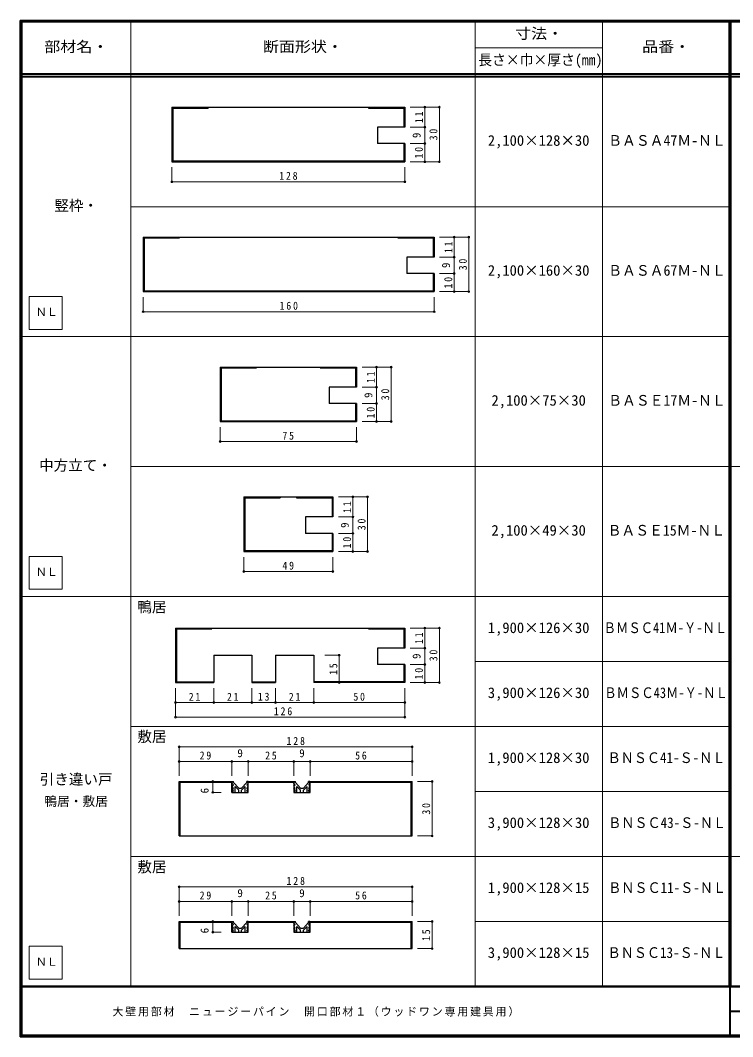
# Model space of a CAD drawing. Units: millimetres at full size, sheet at 1:2; some dimension numbers follow another scale. Extents: x -400 to 380, y -287 to 278.
# Drawn here: x -400 to -8, y -280 to 278 of the extents above; entities that cross this region are included whole.
import ezdxf
from ezdxf.enums import TextEntityAlignment as Align

# ---------------------------------------------------------------- set-up
doc = ezdxf.new("R2010")
doc.units = ezdxf.units.MM
doc.header["$LTSCALE"] = 2
doc.header["$PDMODE"] = 32
doc.header["$PDSIZE"] = 1
for name, color, linetype, lineweight in [('0-4', 3, 'Continuous', 25), ('0-A', 7, 'Continuous', 18), ('0-B', 7, 'Continuous', 9), ('F-1', 6, 'Continuous', 40)]:
    doc.layers.add(name, color=color, linetype=linetype, lineweight=lineweight)
doc.layers.add('F-A', color=7, linetype='Continuous')
doc.styles.add('ＭＳ ゴシック', font='')
doc.styles.get('ＭＳ ゴシック').set_extended_font_data('MS Gothic')

msp = doc.modelspace()

# ---------------------------------------------------------------- linework, layer by layer
at = {"layer": '0-4'}
for p, q in [((-316.667, 230.619), (-316.667, 200.619)), ((-316.667, 230.619), (-188.667, 230.619)), ((-316.667, 230.119), (-296.667, 230.119)), ((-316.167, 230.619), (-316.167, 200.619)), ((-296.667, 230.619), (-296.667, 230.119)), ((-208.667, 230.619), (-208.667, 230.119)), ((-208.667, 230.119), (-188.667, 230.119)), ((-189.167, 230.619), (-189.167, 219.619)), ((-188.667, 230.619), (-188.667, 219.619)), ((-188.667, 219.619), (-203.667, 219.619)), ((-203.667, 219.619), (-203.667, 210.619)), ((-188.667, 210.619), (-203.667, 210.619)), ((-189.167, 210.619), (-189.167, 200.619)), ((-188.667, 210.619), (-188.667, 200.619)), ((-316.667, 201.119), (-188.667, 201.119)), ((-316.667, 200.619), (-188.667, 200.619)), ((-332.511, 159.191), (-332.511, 129.191)), ((-332.511, 159.191), (-172.511, 159.191)), ((-332.511, 158.691), (-312.511, 158.691)), ((-332.011, 159.191), (-332.011, 129.191)), ((-312.511, 159.191), (-312.511, 158.691)), ((-192.511, 159.191), (-192.511, 158.691)), ((-192.511, 158.691), (-172.511, 158.691)), ((-173.011, 159.191), (-173.011, 148.191)), ((-172.511, 159.191), (-172.511, 148.191)), ((-172.511, 139.191), (-187.511, 139.191)), ((-173.011, 139.191), (-173.011, 129.191)), ((-172.511, 139.191), (-172.511, 129.191)), ((-332.511, 129.691), (-172.511, 129.691)), ((-332.511, 129.191), (-172.511, 129.191)), ((-290.167, 87.762), (-290.167, 57.762)), ((-290.167, 87.762), (-215.167, 87.762)), ((-290.167, 87.262), (-270.167, 87.262)), ((-289.667, 87.762), (-289.667, 57.762)), ((-270.167, 87.762), (-270.167, 87.262)), ((-215.667, 87.762), (-215.667, 76.762)), ((-215.167, 87.762), (-215.167, 76.762)), ((-215.167, 76.762), (-230.167, 76.762)), ((-230.167, 76.762), (-230.167, 67.762)), ((-215.167, 67.762), (-230.167, 67.762)), ((-215.667, 67.762), (-215.667, 57.762)), ((-215.167, 67.762), (-215.167, 57.762)), ((-290.167, 58.262), (-215.167, 58.262)), ((-290.167, 57.762), (-215.167, 57.762)), ((-277.167, 16.333), (-277.167, -13.667)), ((-277.167, 16.333), (-228.167, 16.333)), ((-277.167, 15.833), (-257.167, 15.833)), ((-276.667, 16.333), (-276.667, -13.667)), ((-257.167, 16.333), (-257.167, 15.833)), ((-228.667, 16.333), (-228.667, 5.333)), ((-228.167, 16.333), (-228.167, 5.333)), ((-228.167, 5.333), (-243.167, 5.333)), ((-243.167, 5.333), (-243.167, -3.667)), ((-228.167, -3.667), (-243.167, -3.667)), ((-228.667, -3.667), (-228.667, -13.667)), ((-228.167, -3.667), (-228.167, -13.667)), ((-277.167, -13.167), (-228.167, -13.167)), ((-277.167, -13.667), (-228.167, -13.667)), ((-314.667, -55.701), (-188.667, -55.701)), ((-314.667, -55.701), (-314.667, -85.701)), ((-314.167, -55.701), (-314.167, -85.701)), ((-294.667, -55.701), (-294.667, -56.201)), ((-208.667, -55.701), (-208.667, -56.201)), ((-189.167, -55.701), (-189.167, -66.701)), ((-188.667, -55.701), (-188.667, -66.701)), ((-314.667, -56.201), (-294.667, -56.201)), ((-208.667, -56.201), (-188.667, -56.201)), ((-203.667, -66.701), (-203.667, -75.701)), ((-188.667, -66.701), (-203.667, -66.701)), ((-293.667, -70.701), (-272.667, -70.701)), ((-293.667, -70.701), (-293.667, -85.701)), ((-272.667, -70.701), (-272.667, -85.701)), ((-259.667, -70.701), (-238.667, -70.701)), ((-259.667, -70.701), (-259.667, -85.701)), ((-238.667, -70.701), (-238.667, -85.701)), ((-188.667, -75.701), (-203.667, -75.701)), ((-189.167, -75.701), (-189.167, -85.701)), ((-188.667, -75.701), (-188.667, -85.701)), ((-314.667, -85.201), (-293.667, -85.201)), ((-314.667, -85.701), (-293.667, -85.701)), ((-272.667, -85.201), (-259.667, -85.201)), ((-272.667, -85.701), (-259.667, -85.701)), ((-188.667, -85.201), (-238.667, -85.201)), ((-188.667, -85.701), (-238.667, -85.701)), ((-312.667, -140.024), (-283.667, -140.024)), ((-312.667, -170.024), (-312.667, -140.024)), ((-312.667, -140.524), (-283.667, -140.524)), ((-312.167, -170.024), (-312.167, -140.024)), ((-283.667, -146.024), (-283.667, -140.024)), ((-274.667, -146.024), (-274.667, -140.024)), ((-274.667, -140.024), (-249.667, -140.024)), ((-274.667, -140.524), (-249.667, -140.524)), ((-249.667, -140.024), (-249.667, -146.024)), ((-249.567, -140.032), (-248.767, -140.032)), ((-249.567, -141.081), (-249.567, -140.032)), ((-249.492, -145.248), (-248.799, -145.248)), ((-248.767, -146.024), (-249.492, -145.248)), ((-247.967, -146.024), (-247.967, -142.77)), ((-245.967, -144.91), (-247.967, -142.77)), ((-245.967, -143.699), (-244.367, -143.699)), ((-245.967, -146.024), (-245.967, -144.91)), ((-244.367, -143.699), (-241.567, -140.703)), ((-244.367, -144.91), (-242.367, -142.77)), ((-244.367, -146.024), (-244.367, -144.91)), ((-242.367, -146.024), (-242.367, -142.77)), ((-241.567, -140.703), (-241.567, -140.032)), ((-240.767, -140.032), (-241.567, -140.032)), ((-241.567, -146.024), (-240.842, -145.248)), ((-240.842, -145.248), (-241.535, -145.248)), ((-240.767, -141.081), (-240.767, -140.032)), ((-240.667, -146.024), (-240.667, -140.024)), ((-240.667, -140.024), (-184.667, -140.024)), ((-240.667, -140.524), (-184.667, -140.524)), ((-185.167, -170.024), (-185.167, -140.024)), ((-184.667, -170.024), (-184.667, -140.024)), ((-283.667, -146.024), (-274.667, -146.024)), ((-249.667, -146.024), (-240.667, -146.024)), ((-312.667, -170.024), (-184.667, -170.024)), ((-312.667, -231.952), (-312.667, -216.952)), ((-312.667, -216.952), (-283.667, -216.952)), ((-312.667, -217.452), (-283.667, -217.452)), ((-312.167, -231.952), (-312.167, -216.952)), ((-283.667, -222.952), (-283.667, -216.952)), ((-274.667, -222.952), (-274.667, -216.952)), ((-274.667, -216.952), (-249.667, -216.952)), ((-274.667, -217.452), (-249.667, -217.452)), ((-249.667, -216.952), (-249.667, -222.952)), ((-249.567, -216.96), (-248.767, -216.96)), ((-249.567, -218.01), (-249.567, -216.96)), ((-244.367, -220.628), (-241.567, -217.632)), ((-241.567, -217.632), (-241.567, -216.96)), ((-240.767, -216.96), (-241.567, -216.96)), ((-240.767, -218.01), (-240.767, -216.96)), ((-240.667, -222.952), (-240.667, -216.952)), ((-240.667, -216.952), (-184.667, -216.952)), ((-240.667, -217.452), (-184.667, -217.452)), ((-185.167, -231.952), (-185.167, -216.952)), ((-184.667, -231.952), (-184.667, -216.952)), ((-283.667, -222.952), (-274.667, -222.952)), ((-249.667, -222.952), (-240.667, -222.952)), ((-249.492, -222.177), (-248.799, -222.177)), ((-248.767, -222.952), (-249.492, -222.177)), ((-247.967, -222.952), (-247.967, -219.699)), ((-245.967, -221.839), (-247.967, -219.699)), ((-245.967, -220.628), (-244.367, -220.628)), ((-245.967, -222.952), (-245.967, -221.839)), ((-244.367, -221.839), (-242.367, -219.699)), ((-244.367, -222.952), (-244.367, -221.839)), ((-242.367, -222.952), (-242.367, -219.699)), ((-241.567, -222.952), (-240.842, -222.177)), ((-240.842, -222.177), (-241.535, -222.177)), ((-312.667, -231.952), (-184.667, -231.952))]:
    msp.add_line(p, q, dxfattribs=at)
for points in [[(-172.511, 148.191), (-187.511, 148.191), (-187.511, 139.191)], [(-235.167, 87.762), (-235.167, 87.262), (-215.167, 87.262)], [(-248.167, 16.333), (-248.167, 15.833), (-228.167, 15.833)], [(-248.799, -145.248), (-249.567, -143.825), (-248.874, -143.825), (-249.567, -142.54), (-248.885, -141.811), (-249.567, -141.081)], [(-245.967, -143.699), (-248.767, -140.703), (-248.767, -140.032)], [(-241.535, -145.248), (-240.767, -143.825), (-241.46, -143.825), (-240.767, -142.54), (-241.449, -141.811), (-240.767, -141.081)], [(-245.967, -220.628), (-248.767, -217.632), (-248.767, -216.96)], [(-248.799, -222.177), (-249.567, -220.753), (-248.874, -220.753), (-249.567, -219.469), (-248.885, -218.739), (-249.567, -218.01)], [(-241.535, -222.177), (-240.767, -220.753), (-241.46, -220.753), (-240.767, -219.469), (-241.449, -218.739), (-240.767, -218.01)]]:
    msp.add_lwpolyline(points, dxfattribs=at)
at = {"layer": '0-A'}
for p, q in [((-395.214, 108.473), (-395.214, 126.473)), ((-395.214, 126.473), (-376.964, 126.473)), ((-395.214, -34.384), (-395.214, -16.384)), ((-395.214, -16.384), (-376.964, -16.384)), ((-395.214, -230.67), (-376.964, -230.67)), ((-395.214, -248.67), (-395.214, -230.67)), ((-376.964, -230.67), (-376.964, -248.67)), ((-376.964, -248.67), (-395.214, -248.67))]:
    msp.add_line(p, q, dxfattribs=at)
for points in [[(-376.964, 126.473), (-376.964, 108.473), (-395.214, 108.473)], [(-376.964, -16.384), (-376.964, -34.384), (-395.214, -34.384)]]:
    msp.add_lwpolyline(points, dxfattribs=at)
at = {"layer": '0-B', "color": 4}
for p, q in [((-169.667, 230.619), (-185.667, 230.619)), ((-177.667, 230.619), (-177.667, 200.619)), ((-169.667, 230.619), (-169.667, 200.619)), ((-177.667, 219.619), (-185.667, 219.619)), ((-177.667, 210.619), (-185.667, 210.619)), ((-316.667, 189.619), (-316.667, 197.619)), ((-188.667, 189.619), (-188.667, 197.619)), ((-169.667, 200.619), (-185.667, 200.619)), ((-316.667, 189.619), (-188.667, 189.619)), ((-153.511, 159.191), (-169.511, 159.191)), ((-161.511, 159.191), (-161.511, 129.191)), ((-153.511, 159.191), (-153.511, 129.191)), ((-161.511, 148.191), (-169.511, 148.191)), ((-161.511, 139.191), (-169.511, 139.191)), ((-153.511, 129.191), (-169.511, 129.191)), ((-332.511, 118.191), (-332.511, 126.191)), ((-172.511, 118.191), (-172.511, 126.191)), ((-332.511, 118.191), (-172.511, 118.191)), ((-196.167, 87.762), (-212.167, 87.762)), ((-204.167, 87.762), (-204.167, 57.762)), ((-196.167, 87.762), (-196.167, 57.762)), ((-204.167, 76.762), (-212.167, 76.762)), ((-204.167, 67.762), (-212.167, 67.762)), ((-196.167, 57.762), (-212.167, 57.762)), ((-290.167, 46.762), (-290.167, 54.762)), ((-215.167, 46.762), (-215.167, 54.762)), ((-290.167, 46.762), (-215.167, 46.762)), ((-209.167, 16.333), (-225.167, 16.333)), ((-217.167, 16.333), (-217.167, -13.667)), ((-209.167, 16.333), (-209.167, -13.667)), ((-217.167, 5.333), (-225.167, 5.333)), ((-217.167, -3.667), (-225.167, -3.667)), ((-277.167, -24.667), (-277.167, -16.667)), ((-228.167, -24.667), (-228.167, -16.667)), ((-209.167, -13.667), (-225.167, -13.667)), ((-277.167, -24.667), (-228.167, -24.667)), ((-169.667, -55.701), (-185.667, -55.701)), ((-177.667, -55.701), (-177.667, -85.701)), ((-169.667, -55.701), (-169.667, -85.701)), ((-177.667, -66.701), (-185.667, -66.701)), ((-224.691, -70.701), (-232.667, -70.701)), ((-224.691, -70.701), (-224.691, -85.701)), ((-177.667, -75.701), (-185.667, -75.701)), ((-314.667, -104.701), (-314.667, -88.701)), ((-293.667, -96.701), (-293.667, -88.701)), ((-272.667, -96.701), (-272.667, -88.701)), ((-259.667, -96.701), (-259.667, -88.701)), ((-238.667, -96.701), (-238.667, -88.701)), ((-224.691, -85.701), (-232.667, -85.701)), ((-188.667, -104.701), (-188.667, -88.701)), ((-169.667, -85.701), (-185.667, -85.701)), ((-314.667, -96.701), (-188.667, -96.701)), ((-314.667, -104.701), (-188.667, -104.701)), ((-312.667, -121.024), (-312.667, -137.024)), ((-312.667, -129.024), (-184.667, -129.024)), ((-283.667, -129.024), (-283.667, -137.024)), ((-274.667, -129.024), (-274.667, -137.024)), ((-249.667, -129.024), (-249.667, -137.024)), ((-240.667, -129.024), (-240.667, -137.024)), ((-294.201, -140.024), (-294.201, -146.024)), ((-294.201, -140.024), (-289.667, -140.024)), ((-173.667, -140.024), (-181.667, -140.024)), ((-173.667, -170.024), (-173.667, -140.024)), ((-294.201, -146.024), (-289.667, -146.024)), ((-173.667, -170.024), (-181.667, -170.024)), ((-312.667, -197.952), (-312.667, -213.952)), ((-312.667, -205.952), (-184.667, -205.952)), ((-283.667, -205.952), (-283.667, -213.952)), ((-274.667, -205.952), (-274.667, -213.952)), ((-249.667, -205.952), (-249.667, -213.952)), ((-240.667, -205.952), (-240.667, -213.952)), ((-294.201, -216.952), (-294.201, -222.952)), ((-294.201, -216.952), (-289.667, -216.952)), ((-173.667, -216.952), (-181.667, -216.952)), ((-173.667, -231.952), (-173.667, -216.952)), ((-294.201, -222.952), (-289.667, -222.952)), ((-173.667, -231.952), (-181.667, -231.952))]:
    msp.add_line(p, q, dxfattribs=at)
at = {"layer": '0-B', "color": 3, "lineweight": 25}
for p, q in [((-283.567, -140.032), (-282.767, -140.032)), ((-283.567, -141.081), (-283.567, -140.032)), ((-283.492, -145.248), (-282.799, -145.248)), ((-282.767, -146.024), (-283.492, -145.248)), ((-281.967, -146.024), (-281.967, -142.77)), ((-279.967, -144.91), (-281.967, -142.77)), ((-279.967, -143.699), (-278.367, -143.699)), ((-279.967, -146.024), (-279.967, -144.91)), ((-278.367, -143.699), (-275.567, -140.703)), ((-278.367, -144.91), (-276.367, -142.77)), ((-278.367, -146.024), (-278.367, -144.91)), ((-276.367, -146.024), (-276.367, -142.77)), ((-275.567, -140.703), (-275.567, -140.032)), ((-274.767, -140.032), (-275.567, -140.032)), ((-275.567, -146.024), (-274.842, -145.248)), ((-274.842, -145.248), (-275.535, -145.248)), ((-274.767, -141.081), (-274.767, -140.032)), ((-283.567, -216.96), (-282.767, -216.96)), ((-283.567, -218.01), (-283.567, -216.96)), ((-278.367, -220.628), (-275.567, -217.632)), ((-275.567, -217.632), (-275.567, -216.96)), ((-274.767, -216.96), (-275.567, -216.96)), ((-274.767, -218.01), (-274.767, -216.96)), ((-283.492, -222.177), (-282.799, -222.177)), ((-282.767, -222.952), (-283.492, -222.177)), ((-281.967, -222.952), (-281.967, -219.699)), ((-279.967, -221.839), (-281.967, -219.699)), ((-279.967, -220.628), (-278.367, -220.628)), ((-279.967, -222.952), (-279.967, -221.839)), ((-278.367, -221.839), (-276.367, -219.699)), ((-278.367, -222.952), (-278.367, -221.839)), ((-276.367, -222.952), (-276.367, -219.699)), ((-275.567, -222.952), (-274.842, -222.177)), ((-274.842, -222.177), (-275.535, -222.177))]:
    msp.add_line(p, q, dxfattribs=at)
at = {"layer": '0-B', "color": 4}
for points in [[(-312.667, -121.024), (-184.667, -121.024), (-184.667, -137.024)], [(-312.667, -197.952), (-184.667, -197.952), (-184.667, -213.952)]]:
    msp.add_lwpolyline(points, dxfattribs=at)
at = {"layer": '0-B', "color": 3, "lineweight": 25}
for points in [[(-282.799, -145.248), (-283.567, -143.825), (-282.874, -143.825), (-283.567, -142.54), (-282.885, -141.811), (-283.567, -141.081)], [(-279.967, -143.699), (-282.767, -140.703), (-282.767, -140.032)], [(-275.535, -145.248), (-274.767, -143.825), (-275.46, -143.825), (-274.767, -142.54), (-275.449, -141.811), (-274.767, -141.081)], [(-279.967, -220.628), (-282.767, -217.632), (-282.767, -216.96)], [(-282.799, -222.177), (-283.567, -220.753), (-282.874, -220.753), (-283.567, -219.469), (-282.885, -218.739), (-283.567, -218.01)], [(-275.535, -222.177), (-274.767, -220.753), (-275.46, -220.753), (-274.767, -219.469), (-275.449, -218.739), (-274.767, -218.01)]]:
    msp.add_lwpolyline(points, dxfattribs=at)
at = {"layer": '0-B'}
for p in [(-177.667, 230.619), (-169.667, 230.619), (-177.667, 219.619), (-177.667, 210.619), (-177.667, 200.619), (-169.667, 200.619), (-316.667, 189.619), (-188.667, 189.619), (-161.511, 159.191), (-153.511, 159.191), (-161.511, 148.191), (-161.511, 139.191), (-161.511, 129.191), (-153.511, 129.191), (-332.511, 118.191), (-172.511, 118.191), (-204.167, 87.762), (-196.167, 87.762), (-204.167, 76.762), (-204.167, 67.762), (-204.167, 57.762), (-196.167, 57.762), (-290.167, 46.762), (-215.167, 46.762), (-217.167, 16.333), (-209.167, 16.333), (-217.167, 5.333), (-217.167, -3.667), (-217.167, -13.667), (-209.167, -13.667), (-277.167, -24.667), (-228.167, -24.667), (-177.667, -55.701), (-169.667, -55.701), (-177.667, -66.701), (-224.691, -70.701), (-177.667, -75.701), (-224.691, -85.701), (-177.667, -85.701), (-169.667, -85.701), (-314.667, -96.701), (-293.667, -96.701), (-272.667, -96.701), (-259.667, -96.701), (-238.667, -96.701), (-188.667, -96.701), (-314.667, -104.701), (-188.667, -104.701), (-312.667, -121.024), (-184.667, -121.024), (-312.667, -129.024), (-283.667, -129.024), (-274.667, -129.024), (-249.667, -129.024), (-240.667, -129.024), (-184.667, -129.024), (-294.201, -140.024), (-173.667, -140.024), (-294.201, -146.024), (-173.667, -170.024), (-312.667, -197.952), (-184.667, -197.952), (-312.667, -205.952), (-283.667, -205.952), (-274.667, -205.952), (-249.667, -205.952), (-240.667, -205.952), (-184.667, -205.952), (-294.201, -216.952), (-173.667, -216.952), (-294.201, -222.952), (-173.667, -231.952)]:
    msp.add_point(p, dxfattribs=at)
at = {"layer": 'F-1'}
for p, q in [((-400, 278.333), (-400, -280.333)), ((-400, 278), (380, 278)), ((-400, 277.667), (380, 277.667)), ((-399.667, 278.333), (-399.667, -280.333)), ((-399.333, 278.333), (-399.333, -280.333)), ((-10.333, 278.337), (-10.333, -253)), ((-10, 278.333), (-10, -253)), ((-9.667, 278.337), (-9.667, -253)), ((380, 248.667), (-400, 248.667)), ((380, 247.333), (-400, 247.333)), ((380, -252.667), (-400, -252.667)), ((380, -253), (-400, -253)), ((-10, -253), (-10, -279.667)), ((-10, -266.333), (379.333, -266.334)), ((380, -279.667), (-400, -279.667)), ((380, -280), (-400, -280)), ((380, -280.333), (-400, -280.333))]:
    msp.add_line(p, q, dxfattribs=at)
at = {"layer": 'F-1', "color": 7, "lineweight": 18}
for p, q in [((-339.333, 278.333), (-339.333, -252.667)), ((-150, 278.333), (-150, -253)), ((-80, 278.333), (-80, -253)), ((-80, 263.167), (-150, 263.167)), ((-9.667, 175.905), (-339.333, 175.905)), ((-9.667, 104.476), (-400, 104.476)), ((380, 33.048), (-339.333, 33.048)), ((-9.667, -38.381), (-400, -38.381)), ((-10, -109.81), (-339.333, -109.81)), ((380, -181.238), (-339.333, -181.238))]:
    msp.add_line(p, q, dxfattribs=at)
at = {"layer": 'F-1', "color": 4, "lineweight": 9}
for p, q in [((-10.333, -74.095), (-150, -74.095)), ((-10.333, -145.524), (-150, -145.524)), ((-9.667, -216.952), (-150, -216.952))]:
    msp.add_line(p, q, dxfattribs=at)
at = {"layer": 'F-1'}
msp.add_lwpolyline([(-400, 278.333), (380, 278.333), (380, -280.333)], dxfattribs=at)

# ---------------------------------------------------------------- texts
at = {"layer": '0-A', "style": 'ＭＳ ゴシック'}
for s, height, p in [('2,100×128×30', 5.865, (-143, 207.619)), ('竪枠・', 5.865, (-381.333, 171.905)), ('2,100×160×30', 5.865, (-143, 136.191)), ('ＮＬ', 4.399, (-391.464, 114.473)), ('2,100×75×30', 5.865, (-141, 64.762)), ('中方立て・', 5.865, (-389.667, 29.048)), ('2,100×49×30', 5.865, (-141, -6.667)), ('ＮＬ', 4.399, (-391.464, -28.384)), ('鴨居', 5.865, (-335.638, -48.817)), ('1,900×126×30', 5.865, (-143, -60.238)), ('3,900×126×30', 5.865, (-143, -95.952)), ('敷居', 5.865, (-335.638, -120.054)), ('1,900×128×30', 5.865, (-143, -131.667)), ('引き違い戸', 5.865, (-389.333, -143.524)), ('鴨居・敷居', 5.132, (-386.833, -155.024)), ('3,900×128×30', 5.865, (-143, -167.381)), ('敷居', 5.865, (-335.638, -191.674)), ('1,900×128×15', 5.865, (-143, -203.095)), ('3,900×128×15', 5.865, (-143, -238.81)), ('ＮＬ', 4.399, (-391.464, -242.67))]:
    msp.add_text(s, height=height, dxfattribs=at).set_placement(p, align=Align.BOTTOM_LEFT)
for s, width, p in [('ＢＡＳＡ47Ｍ-ＮＬ', 0.95, (-76.833, 207.619)), ('ＢＡＳＡ67Ｍ-ＮＬ', 0.95, (-76.833, 136.191)), ('ＢＡＳＥ17Ｍ-ＮＬ', 0.95, (-76.833, 64.762)), ('ＢＡＳＥ15Ｍ-ＮＬ', 0.95, (-77.167, -6.667)), ('ＢＭＳＣ41Ｍ-Ｙ-ＮＬ', 0.85, (-79.367, -60.238)), ('ＢＭＳＣ43Ｍ-Ｙ-ＮＬ', 0.85, (-79.033, -95.952)), ('ＢＮＳＣ41-Ｓ-ＮＬ', 0.9, (-77.167, -131.667)), ('ＢＮＳＣ43-Ｓ-ＮＬ', 0.9, (-76.833, -167.381)), ('ＢＮＳＣ11-Ｓ-ＮＬ', 0.9, (-76.833, -203.095)), ('ＢＮＳＣ13-Ｓ-ＮＬ', 0.9, (-77.167, -238.81))]:
    msp.add_text(s, height=5.865, dxfattribs=dict(at, width=width)).set_placement(p, align=Align.BOTTOM_LEFT)
at = {"layer": '0-B', "style": 'ＭＳ ゴシック'}
for s, p in [('9', (-178.667, 213.619)), ('9', (-162.511, 142.191)), ('9', (-205.167, 70.762)), ('9', (-218.167, -0.667)), ('9', (-178.667, -72.701)), ('6', (-295.201, -146.598)), ('6', (-295.201, -223.526))]:
    msp.add_text(s, height=4.399, rotation=90, dxfattribs=at).set_placement(p, align=Align.BOTTOM_LEFT)
for p in [(-280.667, -128.024), (-246.667, -128.024), (-280.667, -204.952), (-246.667, -204.952)]:
    msp.add_text('9', height=4.399, dxfattribs=at).set_placement(p, align=Align.BOTTOM_LEFT)
at = {"layer": '0-B', "char_height": 4.399, "attachment_point": 7, "rotation": 90, "style": 'ＭＳ ゴシック'}
for s, insert in [('\\T1.36;\\W0.9;11', (-178.667, 221.869)), ('\\T1.36;\\W0.9;30', (-170.667, 212.369)), ('\\T1.36;\\W0.9;10', (-178.667, 202.369)), ('\\T1.36;\\W0.9;11', (-162.511, 150.441)), ('\\T1.36;\\W0.9;30', (-154.511, 140.941)), ('\\T1.36;\\W0.9;10', (-162.511, 130.941)), ('\\T1.36;\\W0.9;11', (-205.167, 79.012)), ('\\T1.36;\\W0.9;30', (-197.167, 69.512)), ('\\T1.36;\\W0.9;10', (-205.167, 59.512)), ('\\T1.36;\\W0.9;11', (-218.167, 7.583)), ('\\T1.36;\\W0.9;30', (-210.167, -1.917)), ('\\T1.36;\\W0.9;10', (-218.167, -11.917)), ('\\T1.36;\\W0.9;11', (-178.667, -64.451)), ('\\T1.36;\\W0.9;30', (-170.667, -73.951)), ('\\T1.36;\\W0.9;15', (-225.691, -81.451)), ('\\T1.36;\\W0.9;10', (-178.667, -83.951)), ('\\T1.36;\\W0.9;30', (-174.667, -158.274)), ('\\T1.36;\\W0.9;15', (-174.667, -227.702))]:
    msp.add_mtext(s, dxfattribs=dict(at, insert=insert))
at = {"layer": '0-B', "char_height": 4.399, "attachment_point": 7, "style": 'ＭＳ ゴシック'}
for s, insert in [('\\T1.37;\\W0.9;128', (-257.667, 190.619)), ('\\T1.38;\\W0.9;160', (-257.511, 119.191)), ('\\T1.36;\\W0.9;75', (-255.917, 47.762)), ('\\T1.36;\\W0.9;49', (-255.917, -23.667)), ('\\T1.36;\\W0.9;21', (-307.417, -95.701)), ('\\T1.36;\\W0.9;21', (-286.417, -95.701)), ('\\T1.36;\\W0.9;13', (-269.417, -95.701)), ('\\T1.36;\\W0.9;21', (-252.417, -95.701)), ('\\T1.36;\\W0.9;50', (-216.917, -95.701)), ('\\T1.38;\\W0.9;126', (-260.667, -103.701)), ('\\T1.38;\\W0.9;128', (-253.667, -120.024)), ('\\T1.36;\\W0.9;29', (-301.417, -128.024)), ('\\T1.36;\\W0.9;25', (-265.417, -128.024)), ('\\T1.36;\\W0.9;56', (-215.917, -128.024)), ('\\T1.38;\\W0.9;128', (-253.667, -196.952)), ('\\T1.36;\\W0.9;29', (-301.417, -204.952)), ('\\T1.36;\\W0.9;25', (-265.417, -204.952)), ('\\T1.36;\\W0.9;56', (-215.917, -204.952))]:
    msp.add_mtext(s, dxfattribs=dict(at, insert=insert))
at = {"layer": 'F-1', "color": 7, "style": 'ＭＳ ゴシック', "width": 0.95}
msp.add_text('長さ×巾×厚さ(㎜)', height=5.865, dxfattribs=at).set_placement((-148.3, 251.917), align=Align.BOTTOM_LEFT)
at = {"layer": 'F-A', "style": 'ＭＳ ゴシック', "width": 1.1}
for s, p in [('寸法・', (-128, 266.417)), ('部材名・', (-386.833, 259.167)), ('断面形状・', (-266.667, 259.167)), ('品番・', (-58.167, 259.167))]:
    msp.add_text(s, height=5.865, dxfattribs=at).set_placement(p, align=Align.BOTTOM_LEFT)
at = {"layer": 'F-A', "insert": (-349.333, -269.333), "char_height": 4.399, "attachment_point": 7, "style": 'ＭＳ ゴシック'}
msp.add_mtext('\\T1.17;大壁用部材\u3000ニュージーパイン\u3000開口部材１（ウッドワン専用建具用）', dxfattribs=at)

doc.saveas('drawing.dxf')
